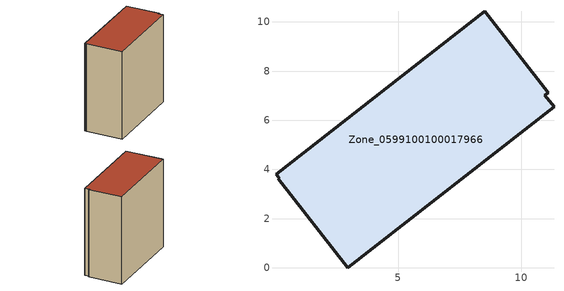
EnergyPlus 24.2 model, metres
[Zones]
Zone_0599100100017966
 floor ground (C_G): 8.52,10.43 11.1,7.12 10.97,7.02 11.34,6.55 2.95,0 0.13,3.62 0.17,3.65 0.04,3.81 z0
 wall outside (C_F): 0.13,3.62 2.95,0 11.34,6.55 10.97,7.02 11.1,7.12 8.52,10.43 0.04,3.81 0.17,3.65 0.13,3.62 z0:11.18
 roof outside (C_R): 0.04,3.81 0.17,3.65 0.13,3.62 2.95,0 11.34,6.55 10.97,7.02 11.1,7.12 8.52,10.43 z11.18
[BUILDING]
Pand.0599100100017966: North Axis=0; Terrain=City; Loads Convergence Tolerance Value=0.04; Temperature Convergence Tolerance Value=0.4; Solar Distribution=FullExterior; Maximum Number of Warmup Days=25; Minimum Number of Warmup Days=1
[Site:Location]
Rotterdam.The.Hague.AP_ZH_NLD Design_Conditions: Latitude=51.96; Longitude=4.45; Time Zone=1; Elevation=-4.5
[SITE:GROUNDTEMPERATURE:BUILDINGSURFACE]
18, 18, 18, 18, 18, 18, 18, 18, 18, 18, 18, 18
[MATERIAL] Thermal Absorptance=0.9; Solar Absorptance=0.7; Visible Absorptance=0.7
Name | Roughness | Thickness | Conductivity | Density | Specific Heat
G.TI.2015-2018 | MediumSmooth | 0.15 | 0.0428571 | 540 | 1210
F.TI.2015-2018 | Rough | 0.3 | 0.0666667 | 1920 | 840
R.TI.2015-2018 | MediumRough | 0.2 | 0.0333333 | 1500 | 1000
[CONSTRUCTION]
C_G: G.TI.2015-2018
C_F: F.TI.2015-2018
C_R: R.TI.2015-2018
[ZONE]
Zone_0599100100017966: Type=1; Multiplier=1; Ceiling Height=Autocalculate; Volume=Autocalculate; Floor Area=autocalculate; Part of Total Floor Area=Yes
[ZONEINFILTRATION:DESIGNFLOWRATE]
Infil_Zone_0599100100017966: Zone or ZoneList or Space or SpaceList=Zone_0599100100017966; Schedule=AlwaysOn; Design Flow Rate Calculation Method=Flow/Area; Flow Rate per Floor Area=0.0015; Constant Term Coefficient=1; Temperature Term Coefficient=0; Velocity Term Coefficient=0; Velocity Squared Term Coefficient=0
[HVACTEMPLATE:ZONE:IDEALLOADSAIRSYSTEM]
Zone_0599100100017966: Maximum Heating Supply Air Temperature=50; Minimum Cooling Supply Air Temperature=13; Maximum Heating Supply Air Humidity Ratio=0.0156; Minimum Cooling Supply Air Humidity Ratio=0.0077; Heating Limit=NoLimit; Cooling Limit=NoLimit; Dehumidification Control Type=ConstantSensibleHeatRatio; Cooling Sensible Heat Ratio=0.7; Dehumidification Setpoint=60; Humidification Control Type=None; Humidification Setpoint=30; Outdoor Air Method=None; Outdoor Air Flow Rate per Person=0.00944; Outdoor Air Flow Rate per Zone Floor Area=0; Outdoor Air Flow Rate per Zone=0; Demand Controlled Ventilation Type=None; Outdoor Air Economizer Type=NoEconomizer; Heat Recovery Type=None; Sensible Heat Recovery Effectiveness=0.7; Latent Heat Recovery Effectiveness=0.65
[ZONECONTROL:THERMOSTAT]
ThermostatControl_Zone_0599100100017966: Zone or ZoneList=Zone_0599100100017966; Control Type Schedule=DualSetpointControlType; Control 1=Thermostat_Zone_0599100100017966; Temperature Difference Between Cutout And Setpoint=0
[THERMOSTATSETPOINT:DUALSETPOINT]
Thermostat_Zone_0599100100017966: Heating Setpoint Temperature Schedule=HeatingSetpoint_Zone_0599100100017966; Cooling Setpoint Temperature Schedule=CoolingSetpoint_Zone_0599100100017966
[SCHEDULE:COMPACT]
HeatingSetpoint_Zone_0599100100017966: Through: 12/31, For: AllDays, Until: 24:00, 21
CoolingSetpoint_Zone_0599100100017966: Through: 12/31, For: AllDays, Until: 24:00, 24
DualSetpointControlType: Through: 12/31, For: AllDays, Until: 24:00, 4
AlwaysOn: Through: 12/31, For: AllDays, Until: 24:00, 1
